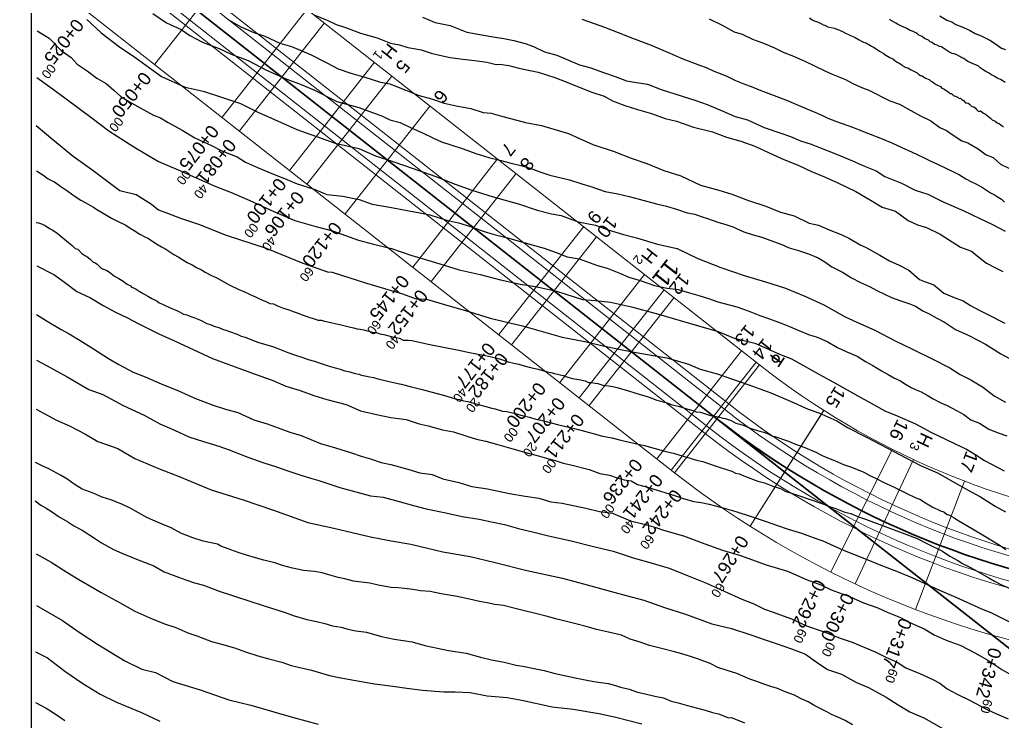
# Model space of a CAD drawing. Header units: millimetres. Extents: x 19067981 to 38137102, y 2652003 to 2652615.
# Drawn here: x 19068395.15 to 19068409.46, y 2652318.35 to 2652328.57 of the extents above; entities that cross this region are included whole.
import ezdxf

# ---------------------------------------------------------------- set-up
doc = ezdxf.new("R2010")
doc.units = ezdxf.units.MM
doc.layers.add('kurp', color=94, linetype='Continuous')
doc.styles.get("Standard").update_dxf_attribs({"font": 'arial.ttf'})

# ---------------------------------------------------------------- blocks, each defined once
blk = doc.blocks.new('tanjant orjin')
at = {"layer": 'kurp', "color": 0, "lineweight": 35, "ltscale": 0.2}
for p, q in [((19068229.977, 2652379.705), (19068230.137, 2652379.705)), ((19068230.057, 2652379.705), (19068230.057, 2652379.515))]:
    blk.add_line(p, q, dxfattribs=at)
blk.add_circle((19068230.057, 2652379.61), 0.05, dxfattribs=at)

msp = doc.modelspace()

# ---------------------------------------------------------------- linework, layer by layer
for points in [[(19068395.322, 2652334.335), (19068423.841, 2652334.335), (19068423.841, 2652314.123), (19068395.322, 2652314.123), (19068395.322, 2652334.335)], [(19068397.09, 2652328.661), (19068397.29, 2652328.525), (19068397.501, 2652328.425), (19068397.627, 2652328.341), (19068397.822, 2652328.236), (19068398.053, 2652328.152), (19068398.232, 2652328.068), (19068398.479, 2652327.978), (19068398.742, 2652327.836), (19068399.042, 2652327.705), (19068399.247, 2652327.626), (19068399.442, 2652327.542), (19068399.768, 2652327.379), (19068400.089, 2652327.29), (19068400.431, 2652327.164), (19068400.54, 2652327.113), (19068400.692, 2652327.073), (19068400.851, 2652326.993), (19068401.015, 2652326.921), (19068401.176, 2652326.844), (19068401.292, 2652326.792), (19068401.428, 2652326.749), (19068401.606, 2652326.691), (19068401.792, 2652326.622), (19068401.983, 2652326.563), (19068402.143, 2652326.524), (19068402.286, 2652326.488), (19068402.448, 2652326.446), (19068402.582, 2652326.406), (19068402.739, 2652326.348), (19068402.867, 2652326.305), (19068402.97, 2652326.281), (19068403.158, 2652326.238), (19068403.333, 2652326.181), (19068403.468, 2652326.139), (19068403.677, 2652326.067), (19068403.859, 2652326.033), (19068404.024, 2652325.998), (19068404.169, 2652325.955), (19068404.42, 2652325.889), (19068404.567, 2652325.853), (19068404.729, 2652325.806), (19068404.871, 2652325.756), (19068404.981, 2652325.737), (19068405.073, 2652325.704), (19068405.165, 2652325.676), (19068405.313, 2652325.622), (19068405.434, 2652325.588), (19068405.535, 2652325.553), (19068405.692, 2652325.483), (19068405.83, 2652325.436), (19068405.956, 2652325.403), (19068406.072, 2652325.36), (19068406.249, 2652325.296), (19068406.356, 2652325.248), (19068406.492, 2652325.211), (19068406.637, 2652325.162), (19068406.778, 2652325.101), (19068406.871, 2652325.044), (19068406.973, 2652324.971), (19068407.13, 2652324.892), (19068407.263, 2652324.813), (19068407.394, 2652324.746), (19068407.524, 2652324.683), (19068407.638, 2652324.624), (19068407.842, 2652324.527), (19068407.967, 2652324.481), (19068408.094, 2652324.44), (19068408.192, 2652324.398), (19068408.299, 2652324.332), (19068408.403, 2652324.281), (19068408.505, 2652324.222), (19068408.615, 2652324.165), (19068408.776, 2652324.061), (19068408.958, 2652323.977), (19068409.108, 2652323.898), (19068409.21, 2652323.845), (19068409.435, 2652323.705), (19068409.561, 2652323.637)], [(19068396.126, 2652328.572), (19068396.339, 2652328.379), (19068396.604, 2652328.177), (19068396.828, 2652328.024), (19068397.041, 2652327.867), (19068397.215, 2652327.741), (19068397.561, 2652327.586), (19068397.823, 2652327.527), (19068398.116, 2652327.433), (19068398.367, 2652327.349), (19068398.619, 2652327.224), (19068398.905, 2652327.095), (19068399.184, 2652326.973), (19068399.473, 2652326.868), (19068399.742, 2652326.771), (19068400.09, 2652326.693), (19068400.33, 2652326.588), (19068400.599, 2652326.498), (19068400.864, 2652326.41), (19068401.209, 2652326.289), (19068401.492, 2652326.177), (19068401.736, 2652326.086), (19068402.043, 2652325.989), (19068402.429, 2652325.883), (19068402.683, 2652325.799), (19068402.892, 2652325.744), (19068403.032, 2652325.719), (19068403.283, 2652325.629), (19068403.535, 2652325.579), (19068403.72, 2652325.51), (19068403.943, 2652325.443), (19068404.132, 2652325.395), (19068404.435, 2652325.304), (19068404.725, 2652325.241), (19068405.025, 2652325.095), (19068405.361, 2652324.961), (19068405.699, 2652324.846), (19068406.01, 2652324.755), (19068406.299, 2652324.661), (19068406.582, 2652324.546), (19068406.857, 2652324.417), (19068407.171, 2652324.243), (19068407.393, 2652324.144), (19068407.599, 2652324.05), (19068407.899, 2652323.896), (19068408.15, 2652323.774), (19068408.447, 2652323.628), (19068408.694, 2652323.499), (19068408.844, 2652323.405), (19068408.998, 2652323.325), (19068409.169, 2652323.227), (19068409.337, 2652323.092), (19068409.503, 2652323.002)], [(19068398.174, 2652328.576), (19068398.37, 2652328.465), (19068398.559, 2652328.384), (19068398.72, 2652328.332), (19068398.937, 2652328.23), (19068399.11, 2652328.18), (19068399.385, 2652328.063), (19068399.621, 2652327.944), (19068399.79, 2652327.855), (19068399.974, 2652327.791), (19068400.177, 2652327.735), (19068400.402, 2652327.661), (19068400.539, 2652327.635), (19068400.773, 2652327.542), (19068400.966, 2652327.468), (19068401.148, 2652327.417), (19068401.332, 2652327.356), (19068401.505, 2652327.316), (19068401.72, 2652327.276), (19068401.901, 2652327.218), (19068402.013, 2652327.21), (19068402.186, 2652327.16), (19068402.389, 2652327.109), (19068402.514, 2652327.075), (19068402.748, 2652327.031), (19068402.929, 2652326.977), (19068403.14, 2652326.914), (19068403.313, 2652326.836), (19068403.497, 2652326.752), (19068403.806, 2652326.65), (19068404.055, 2652326.552), (19068404.282, 2652326.474), (19068404.531, 2652326.372), (19068404.778, 2652326.295), (19068405.064, 2652326.163), (19068405.328, 2652326.086), (19068405.517, 2652326.03), (19068405.76, 2652325.937), (19068406.013, 2652325.855), (19068406.226, 2652325.767), (19068406.427, 2652325.712), (19068406.643, 2652325.609), (19068406.78, 2652325.579), (19068406.936, 2652325.511), (19068407.111, 2652325.441), (19068407.232, 2652325.383), (19068407.386, 2652325.294), (19068407.463, 2652325.258), (19068407.673, 2652325.141), (19068407.815, 2652325.06), (19068407.954, 2652324.994), (19068408.095, 2652324.924), (19068408.251, 2652324.789), (19068408.322, 2652324.757), (19068408.461, 2652324.708), (19068408.604, 2652324.59), (19068408.758, 2652324.523), (19068408.889, 2652324.475), (19068408.993, 2652324.411), (19068409.122, 2652324.339), (19068409.255, 2652324.273), (19068409.494, 2652324.151)], [(19068401.015, 2652328.606), (19068401.202, 2652328.528), (19068401.42, 2652328.483), (19068401.659, 2652328.388), (19068401.852, 2652328.355), (19068402.016, 2652328.325), (19068402.199, 2652328.296), (19068402.344, 2652328.266), (19068402.511, 2652328.221), (19068402.632, 2652328.178), (19068402.793, 2652328.1), (19068402.969, 2652328.051), (19068403.14, 2652327.981), (19068403.303, 2652327.913), (19068403.464, 2652327.867), (19068403.651, 2652327.801), (19068403.819, 2652327.744), (19068403.986, 2652327.681), (19068404.133, 2652327.655), (19068404.29, 2652327.633), (19068404.488, 2652327.552), (19068404.794, 2652327.455), (19068404.994, 2652327.395), (19068405.158, 2652327.333), (19068405.379, 2652327.242), (19068405.567, 2652327.16), (19068405.747, 2652327.11), (19068405.99, 2652326.999), (19068406.231, 2652326.916), (19068406.371, 2652326.868), (19068406.519, 2652326.808), (19068406.672, 2652326.756), (19068406.797, 2652326.711), (19068407.041, 2652326.611), (19068407.277, 2652326.513), (19068407.45, 2652326.438), (19068407.619, 2652326.369), (19068407.749, 2652326.289), (19068407.987, 2652326.191), (19068408.187, 2652326.09), (19068408.371, 2652326.032), (19068408.606, 2652325.914), (19068408.888, 2652325.791), (19068409.131, 2652325.675), (19068409.304, 2652325.592), (19068409.498, 2652325.493)], [(19068403.336, 2652328.576), (19068403.515, 2652328.513), (19068403.666, 2652328.461), (19068403.863, 2652328.381), (19068404.075, 2652328.299), (19068404.347, 2652328.198), (19068404.583, 2652328.096), (19068404.807, 2652328.002), (19068405.061, 2652327.905), (19068405.147, 2652327.873), (19068405.249, 2652327.827), (19068405.373, 2652327.778), (19068405.458, 2652327.741), (19068405.573, 2652327.686), (19068405.696, 2652327.638), (19068405.823, 2652327.588), (19068405.94, 2652327.54), (19068406.097, 2652327.481), (19068406.314, 2652327.4), (19068406.487, 2652327.327), (19068406.611, 2652327.271), (19068406.726, 2652327.222), (19068406.84, 2652327.176), (19068406.918, 2652327.138), (19068407.045, 2652327.088), (19068407.192, 2652327.033), (19068407.277, 2652327.004), (19068407.372, 2652326.965), (19068407.509, 2652326.912), (19068407.709, 2652326.835), (19068407.848, 2652326.775), (19068407.994, 2652326.71), (19068408.144, 2652326.64), (19068408.3, 2652326.566), (19068408.408, 2652326.513), (19068408.512, 2652326.465), (19068408.636, 2652326.409), (19068408.744, 2652326.357), (19068408.834, 2652326.312), (19068408.927, 2652326.253), (19068409, 2652326.215), (19068409.064, 2652326.184), (19068409.152, 2652326.138), (19068409.226, 2652326.09), (19068409.284, 2652326.049), (19068409.352, 2652326.014), (19068409.395, 2652325.984), (19068409.444, 2652325.957), (19068409.491, 2652325.914)], [(19068405.19, 2652328.584), (19068405.377, 2652328.489), (19068405.554, 2652328.395), (19068405.671, 2652328.36), (19068405.819, 2652328.287), (19068405.98, 2652328.23), (19068406.138, 2652328.16), (19068406.265, 2652328.097), (19068406.416, 2652328.037), (19068406.591, 2652327.96), (19068406.714, 2652327.904), (19068406.875, 2652327.826), (19068406.981, 2652327.777), (19068407.176, 2652327.698), (19068407.279, 2652327.643), (19068407.421, 2652327.58), (19068407.515, 2652327.544), (19068407.817, 2652327.387), (19068407.961, 2652327.34), (19068408.124, 2652327.25), (19068408.264, 2652327.169), (19068408.417, 2652327.095), (19068408.546, 2652327.002), (19068408.643, 2652326.959), (19068408.728, 2652326.899), (19068408.866, 2652326.808), (19068408.957, 2652326.775), (19068409.104, 2652326.688), (19068409.224, 2652326.601), (19068409.324, 2652326.565), (19068409.431, 2652326.468), (19068409.55, 2652326.406)], [(19068406.648, 2652328.596), (19068406.691, 2652328.57), (19068406.718, 2652328.553), (19068406.766, 2652328.539), (19068406.813, 2652328.514), (19068406.847, 2652328.497), (19068406.874, 2652328.491), (19068406.918, 2652328.467), (19068406.962, 2652328.458), (19068407.013, 2652328.447), (19068407.095, 2652328.411), (19068407.131, 2652328.396), (19068407.172, 2652328.372), (19068407.217, 2652328.353), (19068407.247, 2652328.338), (19068407.293, 2652328.321), (19068407.317, 2652328.311), (19068407.372, 2652328.276), (19068407.409, 2652328.255), (19068407.436, 2652328.242), (19068407.468, 2652328.232), (19068407.494, 2652328.217), (19068407.513, 2652328.209), (19068407.552, 2652328.185), (19068407.582, 2652328.172), (19068407.608, 2652328.154), (19068407.669, 2652328.113), (19068407.72, 2652328.082), (19068407.76, 2652328.055), (19068407.818, 2652328.02), (19068407.861, 2652328.001), (19068407.917, 2652327.958), (19068407.955, 2652327.937), (19068407.995, 2652327.913), (19068408.009, 2652327.899), (19068408.052, 2652327.875), (19068408.082, 2652327.871), (19068408.13, 2652327.839), (19068408.187, 2652327.809), (19068408.217, 2652327.798), (19068408.241, 2652327.77), (19068408.264, 2652327.758), (19068408.289, 2652327.752), (19068408.309, 2652327.738), (19068408.338, 2652327.719), (19068408.39, 2652327.699), (19068408.413, 2652327.68), (19068408.442, 2652327.667), (19068408.466, 2652327.647), (19068408.492, 2652327.628), (19068408.557, 2652327.595), (19068408.578, 2652327.575), (19068408.614, 2652327.558), (19068408.645, 2652327.536), (19068408.666, 2652327.524), (19068408.696, 2652327.496), (19068408.716, 2652327.493), (19068408.741, 2652327.47), (19068408.757, 2652327.46), (19068408.776, 2652327.456), (19068408.797, 2652327.447), (19068408.816, 2652327.436), (19068408.83, 2652327.423), (19068408.847, 2652327.428), (19068408.867, 2652327.408), (19068408.891, 2652327.393), (19068408.921, 2652327.361), (19068408.937, 2652327.359), (19068408.958, 2652327.356), (19068408.978, 2652327.34), (19068408.996, 2652327.326), (19068409.014, 2652327.308), (19068409.044, 2652327.303), (19068409.062, 2652327.285), (19068409.082, 2652327.263), (19068409.099, 2652327.245), (19068409.12, 2652327.235), (19068409.141, 2652327.241), (19068409.184, 2652327.207), (19068409.213, 2652327.195), (19068409.236, 2652327.173), (19068409.259, 2652327.156), (19068409.282, 2652327.14), (19068409.301, 2652327.123), (19068409.307, 2652327.112), (19068409.352, 2652327.094), (19068409.383, 2652327.068), (19068409.413, 2652327.057), (19068409.436, 2652327.039), (19068409.457, 2652327.023), (19068409.475, 2652327.006)], [(19068408.548, 2652328.624), (19068408.651, 2652328.562), (19068408.722, 2652328.541), (19068408.782, 2652328.498), (19068408.86, 2652328.47), (19068408.979, 2652328.416), (19068409.063, 2652328.371), (19068409.15, 2652328.333), (19068409.275, 2652328.27), (19068409.356, 2652328.22), (19068409.447, 2652328.154), (19068409.502, 2652328.137)], [(19068395.405, 2652328.409), (19068395.581, 2652328.3), (19068395.755, 2652328.122), (19068395.9, 2652328.021), (19068395.988, 2652327.924), (19068396.134, 2652327.827), (19068396.276, 2652327.719), (19068396.41, 2652327.64), (19068396.523, 2652327.543), (19068396.625, 2652327.453), (19068396.752, 2652327.372), (19068396.905, 2652327.287), (19068397.097, 2652327.181), (19068397.201, 2652327.141), (19068397.311, 2652327.075), (19068397.514, 2652326.96), (19068397.699, 2652326.849), (19068397.942, 2652326.738), (19068398.095, 2652326.659), (19068398.317, 2652326.571), (19068398.44, 2652326.495), (19068398.611, 2652326.417), (19068398.766, 2652326.354), (19068399.038, 2652326.244), (19068399.191, 2652326.18), (19068399.44, 2652326.101), (19068399.623, 2652326.027), (19068399.857, 2652325.999), (19068400.093, 2652325.953), (19068400.285, 2652325.886), (19068400.565, 2652325.835), (19068400.791, 2652325.791), (19068400.976, 2652325.757), (19068401.122, 2652325.731), (19068401.364, 2652325.649), (19068401.54, 2652325.61), (19068401.7, 2652325.566), (19068401.899, 2652325.492), (19068402.061, 2652325.444), (19068402.255, 2652325.395), (19068402.408, 2652325.351), (19068402.593, 2652325.296), (19068402.787, 2652325.243), (19068402.96, 2652325.178), (19068403.12, 2652325.118), (19068403.294, 2652325.088), (19068403.562, 2652324.993), (19068403.704, 2652324.95), (19068403.897, 2652324.874), (19068404.018, 2652324.822), (19068404.198, 2652324.77), (19068404.392, 2652324.699), (19068404.576, 2652324.663), (19068404.739, 2652324.641), (19068404.901, 2652324.595), (19068405.038, 2652324.554), (19068405.18, 2652324.512), (19068405.315, 2652324.461), (19068405.591, 2652324.388), (19068405.755, 2652324.332), (19068405.928, 2652324.261), (19068406.067, 2652324.214), (19068406.236, 2652324.15), (19068406.361, 2652324.103), (19068406.495, 2652324.047), (19068406.635, 2652323.988), (19068406.76, 2652323.948), (19068406.907, 2652323.885), (19068407.057, 2652323.798), (19068407.193, 2652323.735), (19068407.342, 2652323.67), (19068407.465, 2652323.594), (19068407.573, 2652323.535), (19068407.699, 2652323.46), (19068407.797, 2652323.406), (19068407.885, 2652323.349), (19068407.965, 2652323.315), (19068408.047, 2652323.262), (19068408.13, 2652323.216), (19068408.204, 2652323.182), (19068408.278, 2652323.152), (19068408.365, 2652323.105), (19068408.448, 2652323.052), (19068408.561, 2652322.991), (19068408.655, 2652322.952), (19068408.792, 2652322.878), (19068408.898, 2652322.82), (19068408.997, 2652322.745), (19068409.062, 2652322.718), (19068409.127, 2652322.694), (19068409.26, 2652322.609), (19068409.397, 2652322.557), (19068409.525, 2652322.512)], [(19068395.393, 2652327.027), (19068395.633, 2652326.827), (19068395.931, 2652326.581), (19068396.2, 2652326.389), (19068396.472, 2652326.186), (19068396.608, 2652326.084), (19068396.848, 2652326.027), (19068397.072, 2652325.884), (19068397.172, 2652325.801), (19068397.301, 2652325.753), (19068397.493, 2652325.678), (19068397.756, 2652325.595), (19068398.157, 2652325.432), (19068398.74, 2652325.245), (19068399.275, 2652325.027), (19068399.63, 2652324.901), (19068399.702, 2652324.893), (19068400.2, 2652324.736), (19068400.723, 2652324.577), (19068400.924, 2652324.508), (19068401.073, 2652324.5), (19068401.385, 2652324.408), (19068401.643, 2652324.334), (19068402, 2652324.222), (19068402.47, 2652324.114), (19068403.05, 2652323.947), (19068403.377, 2652323.884), (19068403.646, 2652323.821), (19068403.947, 2652323.758), (19068404.179, 2652323.715), (19068404.431, 2652323.672), (19068404.571, 2652323.646), (19068404.709, 2652323.609), (19068404.889, 2652323.555), (19068405.058, 2652323.48), (19068405.304, 2652323.412), (19068405.767, 2652323.253), (19068406.085, 2652323.136), (19068406.383, 2652323.013), (19068406.632, 2652322.901), (19068406.787, 2652322.847), (19068406.916, 2652322.79), (19068407.05, 2652322.732), (19068407.205, 2652322.632), (19068407.478, 2652322.493), (19068407.787, 2652322.33), (19068408.054, 2652322.193), (19068408.274, 2652322.076), (19068408.515, 2652321.973), (19068408.761, 2652321.833), (19068408.952, 2652321.725), (19068409.138, 2652321.622), (19068409.352, 2652321.485), (19068409.501, 2652321.405)], [(19068395.396, 2652326.369), (19068395.488, 2652326.311), (19068395.567, 2652326.254), (19068395.614, 2652326.229), (19068395.659, 2652326.208), (19068395.749, 2652326.139), (19068395.81, 2652326.101), (19068395.851, 2652326.071), (19068395.957, 2652325.995), (19068396.042, 2652325.941), (19068396.104, 2652325.908), (19068396.227, 2652325.842), (19068396.274, 2652325.805), (19068396.366, 2652325.754), (19068396.486, 2652325.682), (19068396.563, 2652325.643), (19068396.694, 2652325.58), (19068396.758, 2652325.536), (19068396.817, 2652325.502), (19068396.901, 2652325.448), (19068396.975, 2652325.41), (19068397.027, 2652325.382), (19068397.133, 2652325.31), (19068397.216, 2652325.264), (19068397.263, 2652325.239), (19068397.395, 2652325.152), (19068397.458, 2652325.118), (19068397.526, 2652325.075), (19068397.589, 2652325.036), (19068397.661, 2652324.999), (19068397.727, 2652324.964), (19068397.799, 2652324.926), (19068397.853, 2652324.895), (19068397.952, 2652324.843), (19068398.003, 2652324.819), (19068398.091, 2652324.773), (19068398.201, 2652324.71), (19068398.341, 2652324.64), (19068398.413, 2652324.611), (19068398.497, 2652324.572), (19068398.594, 2652324.532), (19068398.632, 2652324.509), (19068398.694, 2652324.483), (19068398.727, 2652324.47), (19068398.795, 2652324.437), (19068398.845, 2652324.431), (19068398.902, 2652324.403), (19068398.976, 2652324.377), (19068399.086, 2652324.339), (19068399.133, 2652324.32), (19068399.174, 2652324.308), (19068399.214, 2652324.29), (19068399.263, 2652324.274), (19068399.36, 2652324.237), (19068399.425, 2652324.219), (19068399.495, 2652324.196), (19068399.542, 2652324.195), (19068399.591, 2652324.179), (19068399.683, 2652324.159), (19068399.762, 2652324.142), (19068399.831, 2652324.129), (19068399.888, 2652324.111), (19068399.95, 2652324.098), (19068400.009, 2652324.086), (19068400.065, 2652324.071), (19068400.106, 2652324.062), (19068400.162, 2652324.053), (19068400.195, 2652324.046), (19068400.235, 2652324.036), (19068400.301, 2652324.017), (19068400.347, 2652324.015), (19068400.395, 2652323.996), (19068400.453, 2652323.985), (19068400.525, 2652323.968), (19068400.576, 2652323.954), (19068400.681, 2652323.932), (19068400.732, 2652323.905), (19068400.764, 2652323.904), (19068400.805, 2652323.902), (19068400.861, 2652323.897), (19068400.973, 2652323.877), (19068401.098, 2652323.848), (19068401.17, 2652323.831), (19068401.248, 2652323.817), (19068401.395, 2652323.787), (19068401.474, 2652323.773), (19068401.568, 2652323.753), (19068401.677, 2652323.73), (19068401.826, 2652323.7), (19068401.935, 2652323.681), (19068402.018, 2652323.661), (19068402.136, 2652323.632), (19068402.265, 2652323.591), (19068402.344, 2652323.568), (19068402.419, 2652323.554), (19068402.494, 2652323.532), (19068402.59, 2652323.505), (19068402.7, 2652323.48), (19068402.83, 2652323.442), (19068402.886, 2652323.434), (19068402.939, 2652323.418), (19068403.065, 2652323.389), (19068403.129, 2652323.363), (19068403.198, 2652323.348), (19068403.292, 2652323.329), (19068403.382, 2652323.312), (19068403.43, 2652323.29), (19068403.476, 2652323.287), (19068403.529, 2652323.276), (19068403.569, 2652323.271), (19068403.643, 2652323.25), (19068403.721, 2652323.24), (19068403.758, 2652323.234), (19068403.787, 2652323.23), (19068403.845, 2652323.215), (19068403.896, 2652323.2), (19068403.962, 2652323.18), (19068404.015, 2652323.164), (19068404.107, 2652323.138), (19068404.184, 2652323.115), (19068404.237, 2652323.097), (19068404.314, 2652323.072), (19068404.429, 2652323.03), (19068404.577, 2652322.993), (19068404.638, 2652322.968), (19068404.755, 2652322.939), (19068404.877, 2652322.901), (19068404.972, 2652322.875), (19068405.002, 2652322.862), (19068405.065, 2652322.857), (19068405.134, 2652322.832), (19068405.209, 2652322.809), (19068405.264, 2652322.796), (19068405.324, 2652322.788), (19068405.388, 2652322.768), (19068405.42, 2652322.766), (19068405.451, 2652322.756), (19068405.508, 2652322.734), (19068405.541, 2652322.716), (19068405.578, 2652322.695), (19068405.636, 2652322.682), (19068405.686, 2652322.668), (19068405.725, 2652322.65), (19068405.764, 2652322.631), (19068405.817, 2652322.615), (19068405.891, 2652322.591), (19068405.928, 2652322.577), (19068405.983, 2652322.563), (19068406.047, 2652322.539), (19068406.103, 2652322.512), (19068406.144, 2652322.503), (19068406.344, 2652322.433), (19068406.446, 2652322.391), (19068406.583, 2652322.342), (19068406.741, 2652322.273), (19068406.816, 2652322.236), (19068406.89, 2652322.203), (19068407.012, 2652322.153), (19068407.146, 2652322.094), (19068407.218, 2652322.069), (19068407.249, 2652322.059), (19068407.309, 2652322.036), (19068407.443, 2652321.983), (19068407.526, 2652321.932), (19068407.651, 2652321.877), (19068407.723, 2652321.839), (19068407.871, 2652321.77), (19068407.969, 2652321.72), (19068408.055, 2652321.678), (19068408.198, 2652321.608), (19068408.255, 2652321.589), (19068408.34, 2652321.537), (19068408.438, 2652321.479), (19068408.559, 2652321.418), (19068408.605, 2652321.407), (19068408.644, 2652321.372), (19068408.688, 2652321.355), (19068408.756, 2652321.317), (19068408.824, 2652321.273), (19068409.023, 2652321.158), (19068409.179, 2652321.063), (19068409.428, 2652320.914), (19068409.508, 2652320.855)], [(19068395.393, 2652325.616), (19068395.426, 2652325.612), (19068395.468, 2652325.599), (19068395.523, 2652325.573), (19068395.583, 2652325.528), (19068395.632, 2652325.506), (19068395.698, 2652325.46), (19068395.913, 2652325.281), (19068395.96, 2652325.239), (19068395.999, 2652325.231), (19068396.056, 2652325.164), (19068396.101, 2652325.135), (19068396.13, 2652325.122), (19068396.172, 2652325.087), (19068396.219, 2652325.041), (19068396.246, 2652325.035), (19068396.279, 2652325.009), (19068396.327, 2652324.96), (19068396.355, 2652324.943), (19068396.386, 2652324.932), (19068396.42, 2652324.917), (19068396.459, 2652324.896), (19068396.532, 2652324.838), (19068396.593, 2652324.801), (19068396.642, 2652324.774), (19068396.717, 2652324.718), (19068396.762, 2652324.696), (19068396.778, 2652324.678), (19068396.809, 2652324.664), (19068396.848, 2652324.646), (19068396.889, 2652324.617), (19068396.95, 2652324.582), (19068397.017, 2652324.543), (19068397.076, 2652324.51), (19068397.15, 2652324.47), (19068397.181, 2652324.448), (19068397.231, 2652324.428), (19068397.267, 2652324.411), (19068397.331, 2652324.381), (19068397.367, 2652324.364), (19068397.415, 2652324.346), (19068397.467, 2652324.32), (19068397.537, 2652324.284), (19068397.585, 2652324.273), (19068397.643, 2652324.248), (19068397.688, 2652324.233), (19068397.783, 2652324.193), (19068397.875, 2652324.149), (19068397.937, 2652324.129), (19068397.978, 2652324.11), (19068398.049, 2652324.088), (19068398.104, 2652324.064), (19068398.151, 2652324.051), (19068398.206, 2652324.03), (19068398.316, 2652323.992), (19068398.375, 2652323.963), (19068398.432, 2652323.948), (19068398.564, 2652323.896), (19068398.633, 2652323.871), (19068398.751, 2652323.836), (19068398.83, 2652323.81), (19068398.91, 2652323.781), (19068399.057, 2652323.725), (19068399.151, 2652323.691), (19068399.272, 2652323.653), (19068399.352, 2652323.625), (19068399.444, 2652323.597), (19068399.51, 2652323.572), (19068399.643, 2652323.528), (19068399.743, 2652323.503), (19068399.818, 2652323.481), (19068399.885, 2652323.459), (19068399.958, 2652323.445), (19068400.034, 2652323.421), (19068400.087, 2652323.407), (19068400.129, 2652323.395), (19068400.249, 2652323.37), (19068400.301, 2652323.36), (19068400.364, 2652323.343), (19068400.592, 2652323.29), (19068400.706, 2652323.263), (19068400.837, 2652323.229), (19068400.99, 2652323.189), (19068401.302, 2652323.107), (19068401.513, 2652323.047), (19068401.555, 2652323.041), (19068401.612, 2652323.023), (19068401.675, 2652323.01), (19068401.793, 2652322.979), (19068401.863, 2652322.957), (19068401.936, 2652322.937), (19068402.023, 2652322.914), (19068402.074, 2652322.902), (19068402.18, 2652322.87), (19068402.238, 2652322.866), (19068402.348, 2652322.841), (19068402.481, 2652322.804), (19068402.571, 2652322.781), (19068402.667, 2652322.754), (19068402.739, 2652322.738), (19068402.816, 2652322.72), (19068402.98, 2652322.677), (19068403.269, 2652322.607), (19068403.532, 2652322.535), (19068403.617, 2652322.512), (19068403.772, 2652322.48), (19068403.902, 2652322.448), (19068404.03, 2652322.419), (19068404.173, 2652322.385), (19068404.248, 2652322.371), (19068404.405, 2652322.329), (19068404.557, 2652322.284), (19068404.668, 2652322.259), (19068404.811, 2652322.215), (19068404.914, 2652322.188), (19068405.005, 2652322.155), (19068405.097, 2652322.137), (19068405.234, 2652322.087), (19068405.335, 2652322.057), (19068405.425, 2652322.024), (19068405.519, 2652321.995), (19068405.573, 2652321.969), (19068405.625, 2652321.956), (19068405.717, 2652321.917), (19068405.896, 2652321.853), (19068405.994, 2652321.827), (19068406.114, 2652321.78), (19068406.226, 2652321.744), (19068406.306, 2652321.703), (19068406.39, 2652321.678), (19068406.504, 2652321.638), (19068406.647, 2652321.59), (19068406.842, 2652321.519), (19068406.953, 2652321.48), (19068407.018, 2652321.456), (19068407.165, 2652321.4), (19068407.251, 2652321.382), (19068407.362, 2652321.332), (19068407.464, 2652321.298), (19068407.58, 2652321.254), (19068407.674, 2652321.22), (19068408.079, 2652321.071), (19068408.218, 2652321.016), (19068408.37, 2652320.938), (19068408.587, 2652320.832), (19068408.694, 2652320.761), (19068408.81, 2652320.698), (19068408.877, 2652320.653), (19068408.985, 2652320.598), (19068409.047, 2652320.563), (19068409.263, 2652320.446), (19068409.344, 2652320.396), (19068409.447, 2652320.341), (19068409.572, 2652320.291)], [(19068395.398, 2652324.986), (19068395.647, 2652324.858), (19068395.805, 2652324.747), (19068395.983, 2652324.614), (19068396.182, 2652324.52), (19068396.364, 2652324.408), (19068396.547, 2652324.311), (19068396.721, 2652324.227), (19068396.875, 2652324.148), (19068397.179, 2652323.994), (19068397.406, 2652323.893), (19068397.687, 2652323.763), (19068397.956, 2652323.636), (19068398.196, 2652323.549), (19068398.566, 2652323.414), (19068398.828, 2652323.322), (19068399.026, 2652323.236), (19068399.233, 2652323.169), (19068399.432, 2652323.099), (19068399.623, 2652323.039), (19068399.905, 2652322.968), (19068400.112, 2652322.876), (19068400.344, 2652322.824), (19068400.555, 2652322.78), (19068400.776, 2652322.747), (19068400.968, 2652322.687), (19068401.097, 2652322.655), (19068401.305, 2652322.599), (19068401.465, 2652322.568), (19068401.662, 2652322.508), (19068401.801, 2652322.464), (19068401.937, 2652322.433), (19068402.093, 2652322.389), (19068402.33, 2652322.324), (19068402.519, 2652322.268), (19068402.687, 2652322.225), (19068402.819, 2652322.187), (19068402.946, 2652322.151), (19068403.064, 2652322.112), (19068403.175, 2652322.091), (19068403.442, 2652322.019), (19068403.596, 2652321.964), (19068403.737, 2652321.937), (19068403.85, 2652321.901), (19068403.953, 2652321.873), (19068404.051, 2652321.858), (19068404.147, 2652321.803), (19068404.293, 2652321.765), (19068404.544, 2652321.684), (19068404.698, 2652321.638), (19068404.811, 2652321.597), (19068404.966, 2652321.557), (19068405.074, 2652321.542), (19068405.189, 2652321.516), (19068405.408, 2652321.456), (19068405.579, 2652321.409), (19068405.799, 2652321.337), (19068406.02, 2652321.265), (19068406.169, 2652321.212), (19068406.341, 2652321.152), (19068406.534, 2652321.092), (19068406.704, 2652321.033), (19068406.843, 2652320.981), (19068407.153, 2652320.841), (19068407.427, 2652320.734), (19068407.688, 2652320.629), (19068407.942, 2652320.53), (19068408.141, 2652320.451), (19068408.543, 2652320.263), (19068408.782, 2652320.164), (19068408.994, 2652320.064), (19068409.155, 2652319.994), (19068409.291, 2652319.939), (19068409.554, 2652319.808)], [(19068395.396, 2652323.613), (19068395.551, 2652323.528), (19068395.843, 2652323.372), (19068396.158, 2652323.188), (19068396.363, 2652323.115), (19068396.659, 2652322.952), (19068396.961, 2652322.812), (19068397.189, 2652322.688), (19068397.407, 2652322.594), (19068397.612, 2652322.495), (19068397.828, 2652322.43), (19068398.052, 2652322.363), (19068398.201, 2652322.307), (19068398.471, 2652322.201), (19068398.703, 2652322.12), (19068398.873, 2652322.064), (19068399.071, 2652321.997), (19068399.246, 2652321.939), (19068399.406, 2652321.888), (19068399.504, 2652321.859), (19068399.813, 2652321.76), (19068400.044, 2652321.697), (19068400.26, 2652321.639), (19068400.445, 2652321.619), (19068400.678, 2652321.556), (19068400.885, 2652321.495), (19068401.068, 2652321.449), (19068401.353, 2652321.392), (19068401.592, 2652321.338), (19068401.839, 2652321.298), (19068402.02, 2652321.259), (19068402.21, 2652321.219), (19068402.413, 2652321.163), (19068402.634, 2652321.107), (19068402.831, 2652321.058), (19068403.197, 2652320.978), (19068403.485, 2652320.905), (19068403.789, 2652320.831), (19068404.082, 2652320.733), (19068404.361, 2652320.656), (19068404.607, 2652320.583), (19068404.882, 2652320.473), (19068405.152, 2652320.368), (19068405.405, 2652320.249), (19068405.663, 2652320.135), (19068405.837, 2652320.063), (19068405.994, 2652319.988), (19068406.108, 2652319.947), (19068406.39, 2652319.848), (19068406.606, 2652319.743), (19068406.832, 2652319.668), (19068407.113, 2652319.563), (19068407.272, 2652319.508), (19068407.456, 2652319.428), (19068407.608, 2652319.368), (19068407.76, 2652319.29), (19068407.925, 2652319.214), (19068408.054, 2652319.135), (19068408.264, 2652319.045), (19068408.447, 2652318.962), (19068408.545, 2652318.91), (19068408.653, 2652318.83), (19068408.802, 2652318.752), (19068408.989, 2652318.658), (19068409.226, 2652318.534), (19068409.371, 2652318.465), (19068409.543, 2652318.389)], [(19068395.39, 2652322.898), (19068395.688, 2652322.737), (19068395.884, 2652322.654), (19068396.099, 2652322.54), (19068396.287, 2652322.43), (19068396.581, 2652322.329), (19068396.825, 2652322.183), (19068397.198, 2652322.026), (19068397.472, 2652321.919), (19068397.94, 2652321.727), (19068398.405, 2652321.581), (19068398.846, 2652321.429), (19068399.346, 2652321.251), (19068399.724, 2652321.165), (19068400.256, 2652321.041), (19068400.557, 2652320.981), (19068400.846, 2652320.934), (19068401.31, 2652320.821), (19068401.709, 2652320.753), (19068402.075, 2652320.666), (19068402.534, 2652320.553), (19068403.054, 2652320.439), (19068403.411, 2652320.341), (19068403.801, 2652320.237), (19068403.98, 2652320.187), (19068404.239, 2652320.118), (19068404.537, 2652320.014), (19068404.844, 2652319.913), (19068405.229, 2652319.772), (19068405.515, 2652319.706), (19068405.78, 2652319.62), (19068406.006, 2652319.54), (19068406.164, 2652319.489), (19068406.39, 2652319.409), (19068406.59, 2652319.335), (19068406.745, 2652319.222), (19068406.913, 2652319.107), (19068407.115, 2652319.042), (19068407.335, 2652318.92), (19068407.508, 2652318.849), (19068407.767, 2652318.706), (19068407.94, 2652318.596), (19068408.113, 2652318.495), (19068408.312, 2652318.405), (19068408.605, 2652318.24)], [(19068407.274, 2652318.306), (19068407.167, 2652318.367), (19068407.061, 2652318.413), (19068406.968, 2652318.454), (19068406.903, 2652318.494), (19068406.834, 2652318.525), (19068406.729, 2652318.578), (19068406.628, 2652318.641), (19068406.52, 2652318.687), (19068406.432, 2652318.735), (19068406.296, 2652318.783), (19068406.185, 2652318.832), (19068406.085, 2652318.862), (19068405.998, 2652318.893), (19068405.881, 2652318.937), (19068405.782, 2652318.968), (19068405.591, 2652319.053), (19068405.451, 2652319.093), (19068405.314, 2652319.14), (19068405.202, 2652319.197), (19068405.032, 2652319.262), (19068404.919, 2652319.298), (19068404.793, 2652319.339), (19068404.686, 2652319.365), (19068404.496, 2652319.417), (19068404.32, 2652319.457), (19068404.186, 2652319.508), (19068404.04, 2652319.549), (19068403.913, 2652319.609), (19068403.722, 2652319.654), (19068403.548, 2652319.691), (19068403.398, 2652319.733), (19068403.246, 2652319.774), (19068402.976, 2652319.84), (19068402.818, 2652319.885), (19068402.66, 2652319.923), (19068402.481, 2652319.966), (19068402.346, 2652320), (19068402.196, 2652320.039), (19068402.068, 2652320.057), (19068401.958, 2652320.081), (19068401.843, 2652320.1), (19068401.701, 2652320.134), (19068401.518, 2652320.174), (19068401.285, 2652320.209), (19068401.127, 2652320.243), (19068400.987, 2652320.257), (19068400.873, 2652320.272), (19068400.754, 2652320.288), (19068400.659, 2652320.3), (19068400.561, 2652320.302), (19068400.369, 2652320.338), (19068400.248, 2652320.364), (19068400.129, 2652320.379), (19068400.013, 2652320.393), (19068399.883, 2652320.429), (19068399.788, 2652320.45), (19068399.654, 2652320.488), (19068399.553, 2652320.519), (19068399.442, 2652320.537), (19068399.285, 2652320.552), (19068399.123, 2652320.587), (19068398.975, 2652320.624), (19068398.865, 2652320.662), (19068398.705, 2652320.701), (19068398.584, 2652320.733), (19068398.454, 2652320.774), (19068398.332, 2652320.814), (19068398.227, 2652320.851), (19068398.081, 2652320.904), (19068398.03, 2652320.934), (19068397.821, 2652320.978), (19068397.671, 2652321.028), (19068397.495, 2652321.093), (19068397.355, 2652321.172), (19068397.227, 2652321.227), (19068397.089, 2652321.284), (19068397.004, 2652321.323), (19068396.883, 2652321.39), (19068396.769, 2652321.452), (19068396.64, 2652321.517), (19068396.476, 2652321.578), (19068396.353, 2652321.618), (19068396.219, 2652321.676), (19068396.061, 2652321.735), (19068395.944, 2652321.808), (19068395.836, 2652321.887), (19068395.745, 2652321.94), (19068395.64, 2652321.997), (19068395.565, 2652322.034), (19068395.498, 2652322.066), (19068395.381, 2652322.123)], [(19068395.378, 2652321.565), (19068395.46, 2652321.504), (19068395.536, 2652321.456), (19068395.612, 2652321.409), (19068395.725, 2652321.331), (19068395.85, 2652321.261), (19068395.94, 2652321.201), (19068396.061, 2652321.14), (19068396.24, 2652321.023), (19068396.34, 2652320.952), (19068396.517, 2652320.857), (19068396.64, 2652320.804), (19068396.769, 2652320.75), (19068396.852, 2652320.715), (19068397.102, 2652320.62), (19068397.253, 2652320.532), (19068397.461, 2652320.455), (19068397.57, 2652320.413), (19068397.695, 2652320.373), (19068397.829, 2652320.335), (19068398.053, 2652320.252), (19068398.222, 2652320.194), (19068398.336, 2652320.158), (19068398.46, 2652320.121), (19068398.726, 2652320.03), (19068398.881, 2652319.982), (19068399.017, 2652319.941), (19068399.134, 2652319.894), (19068399.329, 2652319.839), (19068399.474, 2652319.809), (19068399.592, 2652319.777), (19068399.707, 2652319.747), (19068399.829, 2652319.724), (19068399.927, 2652319.698), (19068400.046, 2652319.673), (19068400.199, 2652319.654), (19068400.42, 2652319.592), (19068400.604, 2652319.55), (19068400.865, 2652319.511), (19068401.049, 2652319.459), (19068401.233, 2652319.421), (19068401.394, 2652319.388), (19068401.65, 2652319.345), (19068401.86, 2652319.287), (19068402.022, 2652319.251), (19068402.206, 2652319.216), (19068402.381, 2652319.173), (19068402.499, 2652319.152), (19068402.641, 2652319.124), (19068402.789, 2652319.095), (19068402.926, 2652319.058), (19068403.033, 2652319.032), (19068403.239, 2652318.989), (19068403.386, 2652318.958), (19068403.511, 2652318.934), (19068403.612, 2652318.919), (19068403.722, 2652318.905), (19068403.842, 2652318.871), (19068403.897, 2652318.853), (19068404.023, 2652318.824), (19068404.145, 2652318.781), (19068404.257, 2652318.757), (19068404.397, 2652318.723), (19068404.524, 2652318.695), (19068404.638, 2652318.65), (19068404.736, 2652318.624), (19068404.873, 2652318.583), (19068405.017, 2652318.547), (19068405.133, 2652318.517), (19068405.237, 2652318.483), (19068405.327, 2652318.462), (19068405.435, 2652318.421), (19068405.469, 2652318.405), (19068405.509, 2652318.41), (19068405.619, 2652318.365), (19068405.703, 2652318.335)], [(19068395.394, 2652320.04), (19068395.776, 2652319.821), (19068396.019, 2652319.654), (19068396.286, 2652319.48), (19068396.682, 2652319.236), (19068396.928, 2652319.115), (19068397.127, 2652319.065), (19068397.382, 2652318.937), (19068397.776, 2652318.814), (19068398.195, 2652318.669), (19068398.514, 2652318.591), (19068398.853, 2652318.491), (19068399.135, 2652318.411), (19068399.497, 2652318.315)], [(19068395.381, 2652319.366), (19068395.558, 2652319.28), (19068395.809, 2652319.084), (19068396.071, 2652318.906), (19068396.324, 2652318.75), (19068396.56, 2652318.633), (19068396.926, 2652318.485), (19068397.193, 2652318.357)], [(19068395.381, 2652318.631), (19068395.535, 2652318.544), (19068395.669, 2652318.465), (19068395.806, 2652318.369)], [(19068395.381, 2652318.631), (19068395.535, 2652318.544), (19068395.669, 2652318.465), (19068395.806, 2652318.369)]]:
    msp.add_lwpolyline(points)
at = {"color": 2, "lineweight": 35}
for points in [[(19068395.768, 2652330.253), (19068405.302, 2652322.761)], [(19068405.302, 2652322.76), (19068411.215, 2652318.114)]]:
    msp.add_lwpolyline(points, dxfattribs=at)
at = {"color": 61}
for points in [[(19068399.432, 2652328.639), (19068399.618, 2652328.567), (19068399.76, 2652328.499), (19068399.896, 2652328.458), (19068400.111, 2652328.373), (19068400.357, 2652328.305), (19068400.549, 2652328.229), (19068400.679, 2652328.203), (19068400.8, 2652328.166), (19068400.92, 2652328.147), (19068400.996, 2652328.129), (19068401.142, 2652328.084), (19068401.263, 2652328.055), (19068401.417, 2652328.018), (19068401.602, 2652327.993), (19068401.775, 2652327.976), (19068401.95, 2652327.95), (19068402.09, 2652327.919), (19068402.142, 2652327.923), (19068402.274, 2652327.901), (19068402.42, 2652327.862), (19068402.583, 2652327.831), (19068402.698, 2652327.808), (19068402.942, 2652327.726), (19068403.115, 2652327.662), (19068403.298, 2652327.586), (19068403.48, 2652327.516), (19068403.661, 2652327.457), (19068403.782, 2652327.389), (19068403.959, 2652327.321), (19068404.148, 2652327.261), (19068404.35, 2652327.205), (19068404.549, 2652327.131), (19068404.714, 2652327.092), (19068404.962, 2652327.007), (19068405.238, 2652326.939), (19068405.439, 2652326.861), (19068405.651, 2652326.801), (19068405.856, 2652326.727), (19068406.064, 2652326.63), (19068406.275, 2652326.536), (19068406.486, 2652326.454), (19068406.678, 2652326.361), (19068406.869, 2652326.283), (19068407.06, 2652326.193), (19068407.324, 2652326.069), (19068407.546, 2652325.937), (19068407.709, 2652325.84), (19068407.903, 2652325.784), (19068408.086, 2652325.644), (19068408.223, 2652325.584), (19068408.351, 2652325.545), (19068408.552, 2652325.448), (19068408.618, 2652325.403), (19068408.848, 2652325.26), (19068409.01, 2652325.198), (19068409.115, 2652325.112), (19068409.226, 2652325.027), (19068409.358, 2652324.959), (19068409.467, 2652324.906)], [(19068409.5, 2652327.657), (19068409.454, 2652327.685), (19068409.43, 2652327.7), (19068409.383, 2652327.717), (19068409.347, 2652327.743), (19068409.3, 2652327.765), (19068409.254, 2652327.796), (19068409.215, 2652327.817), (19068409.191, 2652327.832), (19068409.136, 2652327.869), (19068409.104, 2652327.897), (19068409.043, 2652327.922), (19068408.988, 2652327.945), (19068408.953, 2652327.962), (19068408.92, 2652327.986), (19068408.897, 2652328.006), (19068408.869, 2652328.015), (19068408.837, 2652328.032), (19068408.794, 2652328.058), (19068408.757, 2652328.072), (19068408.728, 2652328.078), (19068408.679, 2652328.1), (19068408.622, 2652328.141), (19068408.57, 2652328.173), (19068408.544, 2652328.18), (19068408.507, 2652328.198), (19068408.472, 2652328.211), (19068408.434, 2652328.238), (19068408.408, 2652328.247), (19068408.382, 2652328.27), (19068408.324, 2652328.297), (19068408.29, 2652328.323), (19068408.241, 2652328.344), (19068408.222, 2652328.363), (19068408.206, 2652328.375), (19068408.159, 2652328.4), (19068408.116, 2652328.412), (19068408.067, 2652328.44), (19068408.025, 2652328.462), (19068407.989, 2652328.475), (19068407.96, 2652328.488), (19068407.933, 2652328.506), (19068407.907, 2652328.52), (19068407.871, 2652328.538), (19068407.845, 2652328.551), (19068407.813, 2652328.571)], [(19068395.398, 2652327.727), (19068395.591, 2652327.593), (19068395.827, 2652327.417), (19068396.205, 2652327.136), (19068396.449, 2652326.951), (19068396.812, 2652326.72), (19068397.17, 2652326.505), (19068397.458, 2652326.386), (19068397.754, 2652326.251), (19068397.982, 2652326.153), (19068398.219, 2652326.06), (19068398.501, 2652325.938), (19068398.853, 2652325.778), (19068399.155, 2652325.646), (19068399.461, 2652325.56), (19068399.706, 2652325.494), (19068400.084, 2652325.359), (19068400.301, 2652325.304), (19068400.563, 2652325.238), (19068400.846, 2652325.144), (19068401.204, 2652325.033), (19068401.55, 2652324.927), (19068401.855, 2652324.858), (19068402.153, 2652324.783), (19068402.436, 2652324.721), (19068402.663, 2652324.686), (19068402.965, 2652324.616), (19068403.347, 2652324.498), (19068403.533, 2652324.483), (19068403.753, 2652324.458), (19068404.059, 2652324.391), (19068404.452, 2652324.284), (19068404.769, 2652324.191), (19068405.033, 2652324.111), (19068405.32, 2652324.031), (19068405.554, 2652323.935), (19068405.853, 2652323.861), (19068406.018, 2652323.789), (19068406.211, 2652323.7), (19068406.387, 2652323.63), (19068406.552, 2652323.539), (19068406.795, 2652323.404), (19068407.044, 2652323.266), (19068407.355, 2652323.092), (19068407.536, 2652322.99), (19068407.746, 2652322.876), (19068407.924, 2652322.802), (19068408.194, 2652322.687), (19068408.427, 2652322.56), (19068408.618, 2652322.467), (19068408.77, 2652322.394), (19068408.937, 2652322.319), (19068409.073, 2652322.236), (19068409.198, 2652322.15), (19068409.484, 2652322.001)], [(19068395.397, 2652324.278), (19068395.553, 2652324.181), (19068395.757, 2652324.057), (19068395.869, 2652323.995), (19068396.033, 2652323.901), (19068396.226, 2652323.777), (19068396.446, 2652323.636), (19068396.595, 2652323.549), (19068396.804, 2652323.437), (19068396.978, 2652323.369), (19068397.213, 2652323.269), (19068397.461, 2652323.168), (19068397.712, 2652323.053), (19068397.967, 2652322.96), (19068398.149, 2652322.898), (19068398.328, 2652322.849), (19068398.558, 2652322.744), (19068398.756, 2652322.684), (19068398.914, 2652322.628), (19068399.084, 2652322.566), (19068399.247, 2652322.518), (19068399.529, 2652322.4), (19068399.751, 2652322.337), (19068399.981, 2652322.262), (19068400.124, 2652322.216), (19068400.257, 2652322.174), (19068400.415, 2652322.124), (19068400.554, 2652322.093), (19068400.8, 2652322.026), (19068400.975, 2652321.972), (19068401.156, 2652321.947), (19068401.31, 2652321.887), (19068401.545, 2652321.834), (19068401.735, 2652321.775), (19068401.961, 2652321.738), (19068402.283, 2652321.671), (19068402.511, 2652321.635), (19068402.707, 2652321.603), (19068402.886, 2652321.552), (19068403.051, 2652321.531), (19068403.395, 2652321.458), (19068403.592, 2652321.412), (19068403.783, 2652321.383), (19068404.042, 2652321.272), (19068404.244, 2652321.223), (19068404.412, 2652321.177), (19068404.525, 2652321.136), (19068404.815, 2652321.057), (19068405.128, 2652320.937), (19068405.385, 2652320.847), (19068405.647, 2652320.767), (19068405.872, 2652320.686), (19068406.017, 2652320.631), (19068406.331, 2652320.54), (19068406.618, 2652320.416), (19068406.815, 2652320.344), (19068406.965, 2652320.271), (19068407.126, 2652320.213), (19068407.234, 2652320.17), (19068407.435, 2652320.081), (19068407.644, 2652320.005), (19068407.781, 2652319.942), (19068407.975, 2652319.867), (19068408.08, 2652319.807), (19068408.162, 2652319.767), (19068408.319, 2652319.7), (19068408.464, 2652319.615), (19068408.638, 2652319.534), (19068408.854, 2652319.458), (19068409.058, 2652319.352), (19068409.244, 2652319.246), (19068409.451, 2652319.11), (19068409.653, 2652318.993)], [(19068395.392, 2652320.791), (19068395.61, 2652320.67), (19068395.836, 2652320.524), (19068396.01, 2652320.421), (19068396.23, 2652320.294), (19068396.337, 2652320.231), (19068396.606, 2652320.085), (19068396.826, 2652319.96), (19068397.048, 2652319.863), (19068397.261, 2652319.775), (19068397.425, 2652319.719), (19068397.601, 2652319.644), (19068397.729, 2652319.598), (19068397.943, 2652319.519), (19068398.056, 2652319.49), (19068398.278, 2652319.423), (19068398.437, 2652319.367), (19068398.62, 2652319.31), (19068398.777, 2652319.264), (19068398.965, 2652319.218), (19068399.101, 2652319.17), (19068399.398, 2652319.098), (19068399.66, 2652319.02), (19068399.825, 2652318.987), (19068400.014, 2652318.953), (19068400.318, 2652318.901), (19068400.584, 2652318.867), (19068400.787, 2652318.838), (19068401.015, 2652318.809), (19068401.328, 2652318.786), (19068401.492, 2652318.783), (19068401.71, 2652318.773), (19068401.959, 2652318.727), (19068402.248, 2652318.7), (19068402.462, 2652318.662), (19068402.905, 2652318.568), (19068403.208, 2652318.534), (19068403.583, 2652318.467), (19068403.832, 2652318.415), (19068404.208, 2652318.316)]]:
    msp.add_lwpolyline(points, dxfattribs=at)
at = {"color": 0, "lineweight": 25}
msp.add_point((19068405.701, 2652322.46), dxfattribs=at)
at = {"layer": 'kurp', "color": 4, "lineweight": 5}
for p, q in [((19068397.116, 2652327.922), (19068398.352, 2652329.495)), ((19068398.099, 2652327.15), (19068399.335, 2652328.722)), ((19068398.353, 2652326.95), (19068399.589, 2652328.523)), ((19068399.082, 2652326.378), (19068400.317, 2652327.95)), ((19068399.336, 2652326.178), (19068400.571, 2652327.75)), ((19068399.89, 2652325.742), (19068401.126, 2652327.314)), ((19068400.873, 2652324.969), (19068402.109, 2652326.542)), ((19068401.143, 2652324.757), (19068402.379, 2652326.33)), ((19068402.126, 2652323.985), (19068403.362, 2652325.557)), ((19068402.313, 2652323.838), (19068403.549, 2652325.41)), ((19068403.013, 2652323.288), (19068404.249, 2652324.86)), ((19068403.296, 2652323.065), (19068404.532, 2652324.638)), ((19068403.442, 2652322.951), (19068404.678, 2652324.523)), ((19068404.425, 2652322.178), (19068405.661, 2652323.751)), ((19068404.684, 2652321.975), (19068405.921, 2652323.546)), ((19068404.684, 2652321.975), (19068405.921, 2652323.546)), ((19068405.785, 2652321.195), (19068406.858, 2652322.883)), ((19068405.785, 2652321.194), (19068406.858, 2652322.882)), ((19068406.958, 2652320.529), (19068407.857, 2652322.316)), ((19068407.317, 2652320.355), (19068408.163, 2652322.167)), ((19068408.191, 2652319.984), (19068408.907, 2652321.851))]:
    msp.add_line(p, q, dxfattribs=at)
at = {"layer": 'kurp', "color": 5, "lineweight": 0}
for points in [[(19068396.386, 2652331.04), (19068405.921, 2652323.546, 0.269039), (19068417.347, 2652321.931), (19068420.206, 2652323.09)], [(19068395.15, 2652329.467), (19068404.685, 2652321.974, 0.269039), (19068418.099, 2652320.077), (19068420.958, 2652321.237)]]:
    msp.add_lwpolyline(points, format="xyb", dxfattribs=at)
at = {"layer": 'kurp', "lineweight": 0}
for points in [[(19068395.876, 2652330.391), (19068405.411, 2652322.898, 0.269039), (19068417.657, 2652321.166), (19068420.516, 2652322.325)], [(19068395.938, 2652330.47), (19068405.473, 2652322.976, 0.269039), (19068417.62, 2652321.259), (19068420.479, 2652322.418)], [(19068395.66, 2652330.116), (19068405.195, 2652322.623, 0.269039), (19068417.789, 2652320.842), (19068420.648, 2652322.001)], [(19068395.598, 2652330.037), (19068405.133, 2652322.544, 0.269039), (19068417.826, 2652320.749), (19068420.685, 2652321.908)]]:
    msp.add_lwpolyline(points, format="xyb", dxfattribs=at)
at = {"layer": 'kurp', "color": 4, "lineweight": 5}
msp.add_lwpolyline([(19068404.637, 2652322.012), (19068405.872, 2652323.584)], dxfattribs=at)
at = {"layer": 'kurp', "lineweight": 35}
for centre, radius, start, end in [((19068413.026, 2652332.588), 12.5, 231.8345, 237.562), ((19068413.027, 2652332.59), 12.502, 231.8367, 292.0628)]:
    msp.add_arc(centre, radius, start, end, dxfattribs=at)

# ---------------------------------------------------------------- block references
at = {"layer": 'kurp', "color": 0, "lineweight": 35, "ltscale": 0.2, "rotation": 235.6316815085428}
msp.add_blockref('tanjant orjin', (27643283.07, 19889028.687), dxfattribs=at)
msp.add_blockref('tanjant orjin', (27643283.07, 19889028.687), dxfattribs=at)

# ---------------------------------------------------------------- texts
at = {"layer": 'kurp', "color": 0, "lineweight": 0, "ltscale": 0.2, "attachment_point": 5}
for s, insert, char_height, rotation in [('\\A1;0+025{\\H0.7x;\\S00^ ;}', (19068395.756, 2652328.149), 0.19, 231.836), ('\\A1;H{\\H0.7x;\\S^ 1;}', (19068400.474, 2652328.089), 0.19, 231.836), ('\\A1;5', (19068400.728, 2652327.889), 0.19, 231.836), ('\\A1;0+050{\\H0.7x;\\S00^ ;}', (19068396.739, 2652327.376), 0.19, 231.836), ('\\A1;6', (19068401.283, 2652327.453), 0.19, 231.836), ('\\A1;0+075{\\H0.7x;\\S00^ ;}', (19068397.722, 2652326.604), 0.19, 231.836), ('\\A1;0+081{\\H0.7x;\\S40^ ;}', (19068397.974, 2652326.402), 0.19, 231.836), ('\\A1;7', (19068402.265, 2652326.681), 0.19, 231.836), ('\\A1;8', (19068402.536, 2652326.469), 0.19, 231.836), ('\\A1;0+100{\\H0.7x;\\S00^ ;}', (19068398.704, 2652325.832), 0.19, 231.836), ('\\A1;0+106{\\H0.7x;\\S40^ ;}', (19068398.965, 2652325.641), 0.19, 231.836), ('\\A1;9', (19068403.518, 2652325.696), 0.19, 231.836), ('\\A1;10', (19068403.705, 2652325.549), 0.19, 231.836), ('\\A1;0+120{\\H0.7x;\\S60^ ;}', (19068399.512, 2652325.194), 0.19, 231.836), ('\\A1;H{\\H0.7x;\\S^ 2;}', (19068404.262, 2652325.111), 0.19, 231.836), ('\\A1;11', (19068404.563, 2652324.875), 0.25, 231.836), ('\\A1;0+145{\\H0.7x;\\S60^ ;}', (19068400.494, 2652324.421), 0.19, 231.836), ('\\A1;12', (19068404.759, 2652324.721), 0.19, 231.836), ('\\A1;0+152{\\H0.7x;\\S40^ ;}', (19068400.765, 2652324.209), 0.19, 231.836), ('\\A1;13', (19068405.711, 2652323.973), 0.19, 231.836), ('\\A1;14', (19068405.967, 2652323.772), 0.19, 231.836), ('\\A1;0+177{\\H0.7x;\\S40^ ;}', (19068401.747, 2652323.437), 0.19, 231.836), ('\\A1;0+182{\\H0.7x;\\S20^ ;}', (19068401.934, 2652323.29), 0.19, 231.836), ('\\A1;0+200{\\H0.7x;\\S00^ ;}', (19068402.484, 2652322.858), 0.19, 231.836), ('\\A1;15', (19068407.028, 2652323.074), 0.19, 237.5595), ('\\A1;15', (19068407.028, 2652323.074), 0.19, 237.5595), ('\\A1;0+207{\\H0.7x;\\S20^ ;}', (19068402.764, 2652322.641), 0.19, 231.836), ('\\A1;0+211{\\H0.7x;\\S00^ ;}', (19068403.042, 2652322.401), 0.19, 231.836), ('\\A1;16', (19068407.952, 2652322.595), 0.19, 243.2845), ('\\A1;16', (19068407.952, 2652322.595), 0.19, 243.2845), ('\\A1;H{\\H0.7x;\\S^ 3;}', (19068408.275, 2652322.416), 0.19, 245.0644), ('\\A1;H{\\H0.7x;\\S^ 3;}', (19068408.275, 2652322.416), 0.19, 245.0644), ('\\A1;0+236{\\H0.7x;\\S00^ ;}', (19068403.89, 2652321.746), 0.19, 231.836), ('\\A1;0+241{\\H0.7x;\\S40^ ;}', (19068404.187, 2652321.523), 0.19, 231.836), ('\\A1;0+242{\\H0.7x;\\S60^ ;}', (19068404.469, 2652321.299), 0.19, 231.836), ('\\A1;0+242{\\H0.7x;\\S60^ ;}', (19068404.469, 2652321.299), 0.19, 231.836), ('\\A1;0+267{\\H0.7x;\\S60^ ;}', (19068405.467, 2652320.612), 0.19, 237.5595), ('\\A1;0+292{\\H0.7x;\\S60^ ;}', (19068406.626, 2652319.958), 0.19, 243.2845), ('\\A1;0+300{\\H0.7x;\\S00^ ;}', (19068407.038, 2652319.762), 0.19, 243.2845), ('\\A1;0+317{\\H0.7x;\\S60^ ;}', (19068407.919, 2652319.387), 0.19, 249.0095), ('\\A1;0+342{\\H0.7x;\\S60^ ;}', (19068409.264, 2652318.95), 0.19, 254.7344), ('\\A1;0+342{\\H0.7x;\\S60^ ;}', (19068409.264, 2652318.95), 0.19, 254.7344)]:
    msp.add_mtext(s, dxfattribs=dict(at, insert=insert, char_height=char_height, rotation=rotation))
at = {"layer": 'kurp', "color": 4, "lineweight": 0, "ltscale": 0.2, "insert": (19068408.972, 2652322.134), "char_height": 0.19, "attachment_point": 5, "rotation": 249.0095}
msp.add_mtext('\\A1;{\\C0;17}', dxfattribs=at)
msp.add_mtext('\\A1;{\\C0;17}', dxfattribs=at)

doc.saveas('drawing.dxf')
